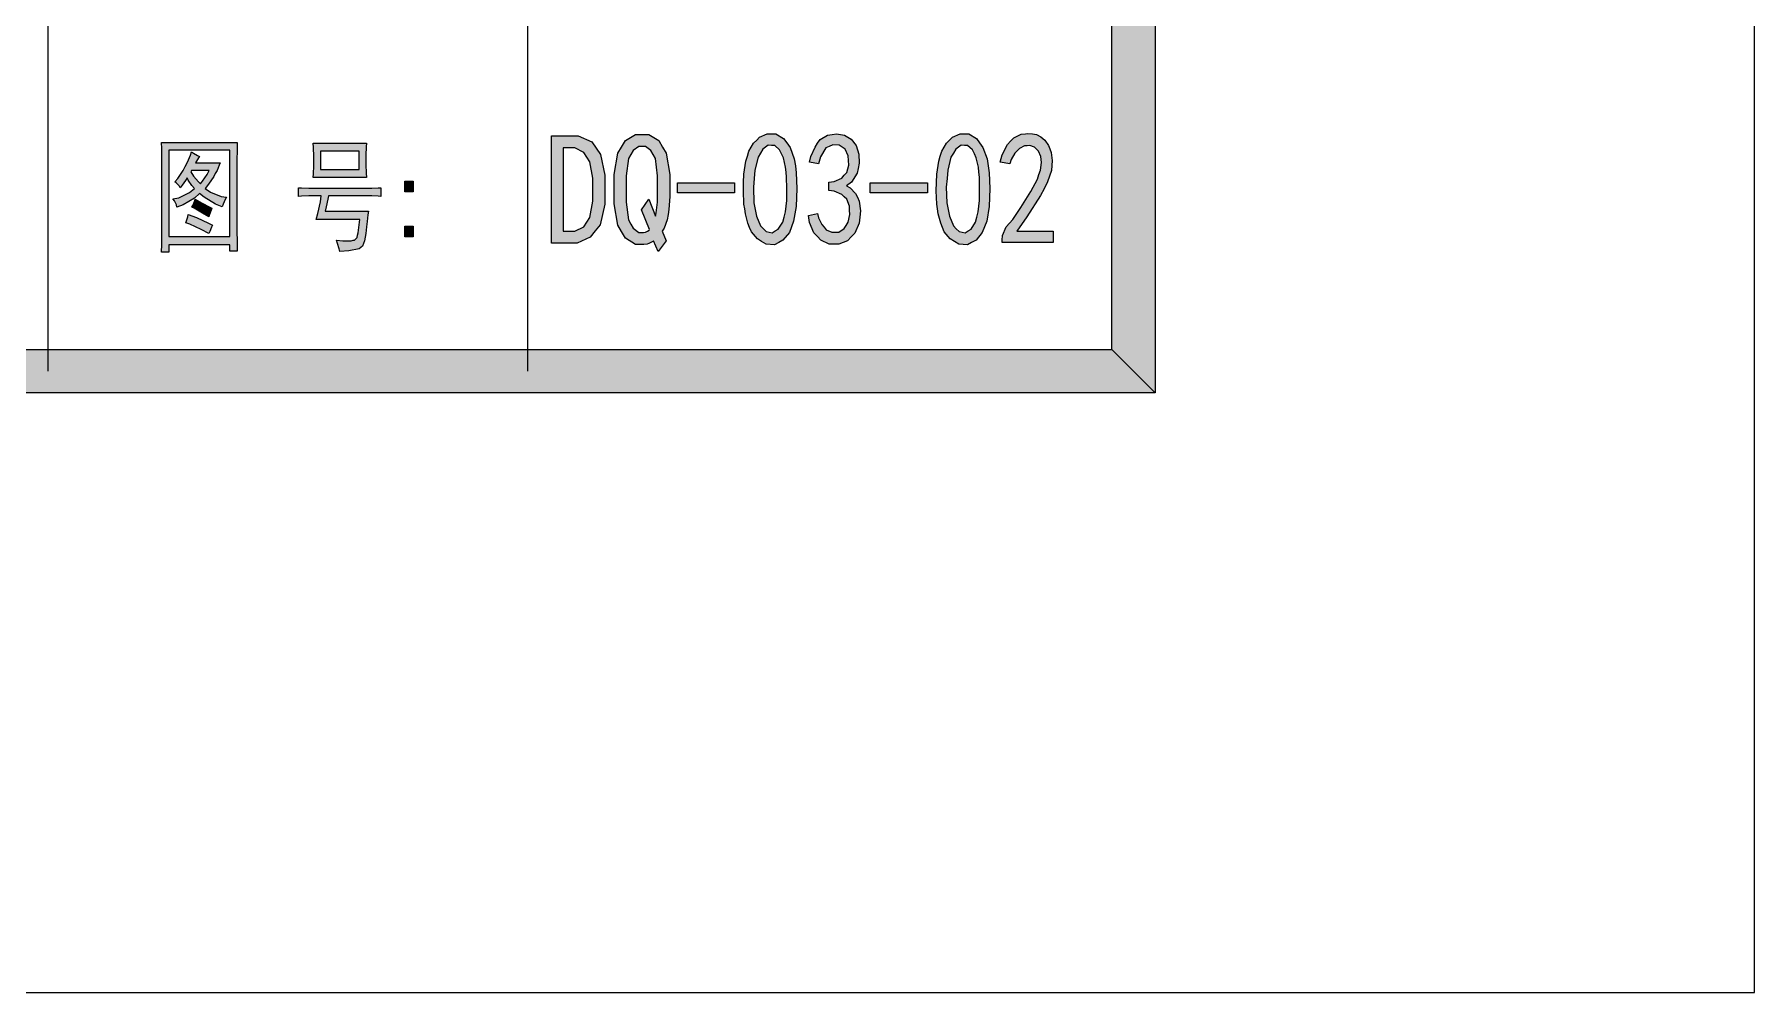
# Model space of a CAD drawing. Header units: millimetres. Extents: x 0 to 586, y 0 to 414.
# Drawn here: x 558.33 to 585.63, y 0 to 15.2 of the extents above; entities that cross this region are included whole.
import ezdxf

# ---------------------------------------------------------------- set-up
doc = ezdxf.new("R2010")
doc.units = ezdxf.units.MM

msp = doc.modelspace()

# ---------------------------------------------------------------- hatches: boundary and pattern name
h = msp.add_hatch(color=0)
h.dxf.hatch_style = 2
h.paths.add_polyline_path([(576.117861, 9.514417), (575.429944, 10.205861), (575.429944, 403.877639), (576.117861, 404.569083)])
h = msp.add_hatch(color=0)
h.paths.add_polyline_path([(561.548139, 13.490222), (561.544611, 13.394972), (561.541083, 13.183306), (561.541083, 13.066889), (561.541083, 12.237861), (561.541083, 12.117917), (561.544611, 11.881556), (561.548139, 11.765139), (561.431722, 11.765139), (561.431722, 11.867444), (560.461583, 11.867444), (560.461583, 11.751028), (560.345167, 11.751028), (560.348694, 11.870972), (560.352222, 12.117917), (560.352222, 12.244917), (560.352222, 13.066889), (560.352222, 13.179778), (560.348694, 13.391444), (560.345167, 13.490222)])
h.paths.add_polyline_path([(561.431722, 11.997972), (561.431722, 13.36675), (560.461583, 13.36675), (560.461583, 11.997972)])
h = msp.add_hatch(color=0)
h.paths.add_polyline_path([(563.597778, 13.476111), (563.59425, 13.419667), (563.590722, 13.285611), (563.590722, 13.211528), (563.590722, 13.140972), (563.59425, 12.999861), (563.597778, 12.932833), (562.754639, 12.932833), (562.758167, 12.989278), (562.761694, 13.116278), (562.761694, 13.190361), (562.761694, 13.267972), (562.758167, 13.409083), (562.754639, 13.476111)])
h.paths.add_polyline_path([(563.481361, 13.059833), (563.481361, 13.352639), (562.871056, 13.352639), (562.871056, 13.059833)])
h = msp.add_hatch(color=0)
h.paths.add_polyline_path([(567.383083, 12.738806), (567.383083, 12.5095), (567.305472, 12.184944), (567.227861, 12.086167), (567.15025, 11.987389), (566.942111, 11.892139), (566.808056, 11.892139), (566.536417, 11.892139), (566.536417, 13.596056), (566.808056, 13.596056), (566.956222, 13.596056), (567.174944, 13.497278), (567.2455, 13.3985), (567.312528, 13.296194), (567.383083, 12.968111)])
h.paths.add_polyline_path([(567.192583, 12.738806), (567.192583, 12.92225), (567.143194, 13.183306), (567.097333, 13.257389), (567.047944, 13.331472), (566.903306, 13.405556), (566.808056, 13.405556), (566.719861, 13.405556), (566.719861, 12.082639), (566.808056, 12.082639), (566.903306, 12.082639), (567.047944, 12.153194), (567.097333, 12.227278), (567.143194, 12.297833), (567.192583, 12.555361)])
h = msp.add_hatch(color=0)
h.paths.add_polyline_path([(568.413194, 12.749389), (568.413194, 12.629444), (568.399083, 12.428361), (568.384972, 12.347222), (568.370861, 12.262556), (568.325, 12.132028), (568.29325, 12.082639), (568.35675, 11.930944), (568.22975, 11.761611), (568.155667, 11.930944), (568.141556, 11.916833), (568.10275, 11.895667), (568.078056, 11.888611), (568.053361, 11.878028), (568.000444, 11.870972), (567.972222, 11.870972), (567.869917, 11.870972), (567.707639, 11.973278), (567.647667, 12.075583), (567.587694, 12.177889), (567.527722, 12.516556), (567.527722, 12.749389), (567.527722, 12.982222), (567.587694, 13.317361), (567.647667, 13.416139), (567.707639, 13.518444), (567.869917, 13.617222), (567.972222, 13.617222), (568.078056, 13.617222), (568.240333, 13.518444), (568.296778, 13.416139), (568.353222, 13.317361), (568.413194, 12.982222)])
h.paths.add_polyline_path([(568.219167, 12.749389), (568.219167, 12.957528), (568.183889, 13.232694), (568.148611, 13.296194), (568.113333, 13.363222), (568.025139, 13.426722), (567.972222, 13.426722), (567.922833, 13.426722), (567.831111, 13.363222), (567.792306, 13.296194), (567.757028, 13.232694), (567.718222, 12.957528), (567.718222, 12.749389), (567.718222, 12.54125), (567.757028, 12.262556), (567.792306, 12.195528), (567.831111, 12.1285), (567.922833, 12.061472), (567.972222, 12.061472), (567.993389, 12.061472), (568.028667, 12.068528), (568.046306, 12.075583), (568.060417, 12.082639), (568.085111, 12.100278), (568.092167, 12.110861), (567.965167, 12.421306), (568.078056, 12.590639), (568.187417, 12.319), (568.198, 12.371917), (568.208583, 12.460111), (568.212111, 12.498917), (568.215639, 12.54125), (568.219167, 12.664722)])
h = msp.add_hatch(color=0)
h.paths.add_polyline_path([(569.584417, 12.855222), (569.587944, 12.98575), (569.619694, 13.193889), (569.644389, 13.2715), (569.669083, 13.349111), (569.743167, 13.476111), (569.792556, 13.5255), (569.838417, 13.574889), (569.958361, 13.627806), (570.025389, 13.627806), (570.095944, 13.627806), (570.219417, 13.553722), (570.268806, 13.483167), (570.321722, 13.409083), (570.38875, 13.229167), (570.406389, 13.119806), (570.4205, 13.006917), (570.431083, 12.756444), (570.424028, 12.615333), (570.4205, 12.474222), (570.378167, 12.241389), (570.346417, 12.149667), (570.311139, 12.061472), (570.208833, 11.938), (570.141806, 11.902722), (570.074778, 11.867444), (569.940722, 11.8745), (569.870167, 11.916833), (569.803139, 11.959167), (569.707889, 12.072056), (569.679667, 12.142611), (569.651444, 12.209639), (569.612639, 12.357806), (569.602056, 12.435417), (569.587944, 12.513028), (569.580889, 12.721167)])
h.paths.add_polyline_path([(569.750222, 12.915194), (569.739639, 12.777611), (569.746694, 12.530667), (569.767861, 12.424833), (569.789028, 12.319), (569.852528, 12.167306), (569.898389, 12.121444), (569.94425, 12.075583), (570.0395, 12.057944), (570.085361, 12.086167), (570.13475, 12.114389), (570.205306, 12.22375), (570.226472, 12.304889), (570.247639, 12.389556), (570.268806, 12.565944), (570.268806, 12.664722), (570.268806, 12.759972), (570.265278, 12.939889), (570.258222, 13.0175), (570.251167, 13.098639), (570.215889, 13.243278), (570.187667, 13.306778), (570.155917, 13.373806), (570.078306, 13.440833), (570.025389, 13.440833), (569.976, 13.444361), (569.887806, 13.380861), (569.852528, 13.317361), (569.813722, 13.253861), (569.764333, 13.04925)])
h = msp.add_hatch(color=0)
h.dxf.hatch_style = 2
h.paths.add_polyline_path([(570.614528, 12.329583), (570.755639, 12.361333), (570.773278, 12.294306), (570.826194, 12.188472), (570.861472, 12.146139), (570.89675, 12.103806), (570.984944, 12.065), (571.041389, 12.065), (571.094306, 12.068528), (571.178972, 12.124972), (571.210722, 12.174361), (571.242472, 12.227278), (571.270694, 12.347222), (571.267167, 12.41425), (571.263639, 12.481278), (571.221306, 12.587111), (571.1825, 12.625917), (571.143694, 12.661194), (571.02375, 12.714111), (570.939083, 12.728222), (570.939083, 12.85875), (571.02375, 12.869333), (571.143694, 12.92225), (571.1825, 12.968111), (571.221306, 13.013972), (571.256583, 13.130389), (571.249528, 13.204472), (571.246, 13.275028), (571.196611, 13.380861), (571.147222, 13.412611), (571.101361, 13.444361), (570.999056, 13.451417), (570.942611, 13.426722), (570.889694, 13.402028), (570.805028, 13.260917), (570.773278, 13.148028), (570.628639, 13.17625), (570.653333, 13.267972), (570.720361, 13.416139), (570.759167, 13.476111), (570.8015, 13.536083), (570.917917, 13.606639), (570.988472, 13.617222), (571.059028, 13.627806), (571.186028, 13.603111), (571.238944, 13.571361), (571.291861, 13.539611), (571.369472, 13.440833), (571.390639, 13.373806), (571.411806, 13.30325), (571.418861, 13.158611), (571.401222, 13.077472), (571.387111, 12.999861), (571.295389, 12.85875), (571.217778, 12.798778), (571.274222, 12.770556), (571.362417, 12.678833), (571.390639, 12.618861), (571.418861, 12.558889), (571.440028, 12.403667), (571.429444, 12.304889), (571.418861, 12.209639), (571.351833, 12.050889), (571.291861, 11.990917), (571.231889, 11.930944), (571.094306, 11.8745), (571.020222, 11.878028), (570.942611, 11.878028), (570.812083, 11.938), (570.755639, 11.997972), (570.699194, 12.054417), (570.628639, 12.220222)])
h = msp.add_hatch(color=0)
h.paths.add_polyline_path([(572.646528, 12.855222), (572.650056, 12.98575), (572.681806, 13.193889), (572.7065, 13.2715), (572.731194, 13.349111), (572.805278, 13.476111), (572.854667, 13.5255), (572.900528, 13.574889), (573.020472, 13.627806), (573.091028, 13.627806), (573.158056, 13.627806), (573.281528, 13.553722), (573.330917, 13.483167), (573.383833, 13.409083), (573.450861, 13.229167), (573.4685, 13.119806), (573.482611, 13.006917), (573.493194, 12.756444), (573.489667, 12.615333), (573.482611, 12.474222), (573.443806, 12.241389), (573.408528, 12.149667), (573.37325, 12.061472), (573.274472, 11.938), (573.203917, 11.902722), (573.136889, 11.867444), (573.002833, 11.8745), (572.932278, 11.916833), (572.86525, 11.959167), (572.77, 12.072056), (572.741778, 12.142611), (572.713556, 12.209639), (572.67475, 12.357806), (572.664167, 12.435417), (572.650056, 12.513028), (572.643, 12.721167)])
h.paths.add_polyline_path([(572.815861, 12.915194), (572.80175, 12.777611), (572.808806, 12.530667), (572.829972, 12.424833), (572.851139, 12.319), (572.914639, 12.167306), (572.9605, 12.121444), (573.006361, 12.075583), (573.101611, 12.057944), (573.147472, 12.086167), (573.196861, 12.114389), (573.267417, 12.22375), (573.288583, 12.304889), (573.30975, 12.389556), (573.330917, 12.565944), (573.330917, 12.664722), (573.330917, 12.759972), (573.327389, 12.939889), (573.320333, 13.0175), (573.313278, 13.098639), (573.278, 13.243278), (573.249778, 13.306778), (573.218028, 13.373806), (573.140417, 13.440833), (573.091028, 13.440833), (573.038111, 13.444361), (572.953444, 13.380861), (572.914639, 13.317361), (572.875833, 13.253861), (572.826444, 13.04925)])
h = msp.add_hatch(color=0)
h.dxf.hatch_style = 2
h.paths.add_polyline_path([(573.69075, 11.941528), (573.694278, 12.015611), (573.750722, 12.149667), (573.803639, 12.209639), (573.856556, 12.269611), (573.987083, 12.456583), (574.064694, 12.583583), (574.145833, 12.710583), (574.248139, 12.908139), (574.272833, 12.978694), (574.297528, 13.04925), (574.315167, 13.169194), (574.308111, 13.218583), (574.304583, 13.267972), (574.265778, 13.349111), (574.234028, 13.380861), (574.202278, 13.416139), (574.128194, 13.440833), (574.085861, 13.437306), (574.043528, 13.433778), (573.965917, 13.391444), (573.927111, 13.356167), (573.888306, 13.320889), (573.831861, 13.218583), (573.810694, 13.148028), (573.659, 13.17625), (573.69075, 13.292667), (573.771889, 13.458472), (573.821278, 13.511389), (573.874194, 13.564306), (573.990611, 13.62075), (574.057639, 13.627806), (574.096444, 13.631333), (574.170528, 13.627806), (574.202278, 13.62075), (574.234028, 13.613694), (574.301056, 13.578417), (574.332806, 13.550194), (574.368083, 13.5255), (574.424528, 13.440833), (574.445694, 13.387917), (574.466861, 13.331472), (574.4845, 13.200944), (574.477444, 13.123333), (574.470389, 13.045722), (574.410417, 12.862278), (574.353972, 12.752917), (574.297528, 12.647083), (574.082333, 12.311944), (573.923583, 12.082639), (574.498611, 12.082639), (574.498611, 11.902722), (573.69075, 11.902722)])
h = msp.add_hatch(color=0)
h.paths.add_polyline_path([(560.948417, 13.267972), (560.934306, 13.243278), (560.899028, 13.193889), (560.884917, 13.165667), (561.2765, 13.165667), (561.262389, 13.130389), (561.227111, 13.045722), (561.198889, 12.996333), (561.174194, 12.946944), (561.093056, 12.827), (561.036611, 12.756444), (561.124806, 12.7), (561.294139, 12.629444), (561.378806, 12.618861), (561.357639, 12.583583), (561.325889, 12.5095), (561.30825, 12.470694), (561.202417, 12.513028), (561.0225, 12.618861), (560.948417, 12.678833), (560.867278, 12.60475), (560.687361, 12.498917), (560.588583, 12.463639), (560.581528, 12.498917), (560.549778, 12.562417), (560.525083, 12.594167), (560.620333, 12.611806), (560.789667, 12.692944), (560.867278, 12.756444), (560.828472, 12.805833), (560.7685, 12.8905), (560.754389, 12.925778), (560.726167, 12.886972), (560.67325, 12.809361), (560.6415, 12.770556), (560.623861, 12.802306), (560.578, 12.848167), (560.556833, 12.865806), (560.606222, 12.918722), (560.687361, 13.042194), (560.722639, 13.109222), (560.757917, 13.17625), (560.807306, 13.289139), (560.821417, 13.338528), (560.853167, 13.317361), (560.916667, 13.282083)])
h.paths.add_polyline_path([(560.810833, 13.021028), (560.853167, 12.954), (560.930778, 12.862278), (560.962528, 12.834056), (560.997806, 12.872861), (561.068361, 12.978694), (561.100111, 13.042194), (560.821417, 13.042194)])
h = msp.add_hatch(color=0)
h.dxf.hatch_style = 2
h.paths.add_polyline_path([(564.338611, 12.703528), (564.204556, 12.703528), (564.204556, 12.872861), (564.338611, 12.872861)])
h = msp.add_hatch(color=0)
h.dxf.hatch_style = 2
h.paths.add_polyline_path([(569.439778, 12.689417), (568.533139, 12.689417), (568.533139, 12.848167), (569.439778, 12.848167)])
h = msp.add_hatch(color=0)
h.dxf.hatch_style = 2
h.paths.add_polyline_path([(572.501889, 12.689417), (571.59525, 12.689417), (571.59525, 12.848167), (572.501889, 12.848167)])
h = msp.add_hatch(color=0)
h.dxf.hatch_style = 2
h.paths.add_polyline_path([(560.881389, 12.587111), (560.980167, 12.530667), (561.114222, 12.463639), (561.145972, 12.446), (561.131861, 12.417778), (561.107167, 12.347222), (561.096583, 12.308417), (560.997806, 12.368389), (560.86375, 12.446), (560.828472, 12.463639), (560.842583, 12.488333), (560.867278, 12.551833)])
h = msp.add_hatch(color=0)
h.dxf.hatch_style = 2
h.paths.add_polyline_path([(563.629528, 12.7635), (563.685972, 12.7635), (563.78475, 12.767028), (563.827083, 12.770556), (563.827083, 12.632972), (563.78475, 12.6365), (563.685972, 12.640028), (563.629528, 12.640028), (562.998056, 12.640028), (562.987472, 12.587111), (562.95925, 12.467167), (562.945139, 12.400139), (563.629528, 12.400139), (563.622472, 12.340167), (563.608361, 12.234333), (563.604833, 12.192), (563.601306, 12.149667), (563.587194, 12.047361), (563.580139, 11.987389), (563.569556, 11.927417), (563.534278, 11.846278), (563.509583, 11.825111), (563.484889, 11.803944), (563.319083, 11.768667), (563.177972, 11.758083), (563.167389, 11.800417), (563.139167, 11.888611), (563.121528, 11.938), (563.223833, 11.930944), (563.357889, 11.930944), (563.386111, 11.938), (563.410806, 11.941528), (563.449611, 11.980333), (563.456667, 12.019139), (563.46725, 12.054417), (563.484889, 12.181417), (563.491944, 12.269611), (562.8005, 12.269611), (562.828722, 12.361333), (562.867528, 12.548306), (562.881639, 12.640028), (562.744056, 12.640028), (562.684083, 12.640028), (562.567667, 12.6365), (562.518278, 12.632972), (562.518278, 12.770556), (562.567667, 12.767028), (562.684083, 12.7635), (562.744056, 12.7635)])
h = msp.add_hatch(color=0)
h.dxf.hatch_style = 2
h.paths.add_polyline_path([(560.7685, 12.347222), (560.899028, 12.297833), (561.089528, 12.209639), (561.153028, 12.177889), (561.138917, 12.146139), (561.110694, 12.079111), (561.096583, 12.043833), (560.976639, 12.110861), (560.793194, 12.195528), (560.729694, 12.216694), (560.740278, 12.244917), (560.761444, 12.311944)])
h = msp.add_hatch(color=0)
h.dxf.hatch_style = 2
h.paths.add_polyline_path([(564.338611, 11.990917), (564.204556, 11.990917), (564.204556, 12.16025), (564.338611, 12.16025)])
h = msp.add_hatch(color=0)
h.dxf.hatch_style = 2
h.paths.add_polyline_path([(24.302861, 9.514417), (24.994306, 10.205861), (575.429944, 10.205861), (576.117861, 9.514417)])

# ---------------------------------------------------------------- linework, layer by layer
at = {"color": 0, "lineweight": 0}
for points in [[(0, 0), (585.632278, 0), (585.632278, 414.0835), (0, 414.0835)], [(576.117861, 9.514417), (575.429944, 10.205861), (575.429944, 403.877639), (576.117861, 404.569083)], [(561.548139, 13.490222), (561.544611, 13.394972), (561.541083, 13.183306), (561.541083, 13.066889), (561.541083, 12.237861), (561.541083, 12.117917), (561.544611, 11.881556), (561.548139, 11.765139), (561.431722, 11.765139), (561.431722, 11.867444), (560.461583, 11.867444), (560.461583, 11.751028), (560.345167, 11.751028), (560.348694, 11.870972), (560.352222, 12.117917), (560.352222, 12.244917), (560.352222, 13.066889), (560.352222, 13.179778), (560.348694, 13.391444), (560.345167, 13.490222)], [(563.597778, 13.476111), (563.59425, 13.419667), (563.590722, 13.285611), (563.590722, 13.211528), (563.590722, 13.140972), (563.59425, 12.999861), (563.597778, 12.932833), (562.754639, 12.932833), (562.758167, 12.989278), (562.761694, 13.116278), (562.761694, 13.190361), (562.761694, 13.267972), (562.758167, 13.409083), (562.754639, 13.476111)], [(567.383083, 12.738806), (567.383083, 12.5095), (567.305472, 12.184944), (567.227861, 12.086167), (567.15025, 11.987389), (566.942111, 11.892139), (566.808056, 11.892139), (566.536417, 11.892139), (566.536417, 13.596056), (566.808056, 13.596056), (566.956222, 13.596056), (567.174944, 13.497278), (567.2455, 13.3985), (567.312528, 13.296194), (567.383083, 12.968111)], [(567.192583, 12.738806), (567.192583, 12.92225), (567.143194, 13.183306), (567.097333, 13.257389), (567.047944, 13.331472), (566.903306, 13.405556), (566.808056, 13.405556), (566.719861, 13.405556), (566.719861, 12.082639), (566.808056, 12.082639), (566.903306, 12.082639), (567.047944, 12.153194), (567.097333, 12.227278), (567.143194, 12.297833), (567.192583, 12.555361)], [(568.413194, 12.749389), (568.413194, 12.629444), (568.399083, 12.428361), (568.384972, 12.347222), (568.370861, 12.262556), (568.325, 12.132028), (568.29325, 12.082639), (568.35675, 11.930944), (568.22975, 11.761611), (568.155667, 11.930944), (568.141556, 11.916833), (568.10275, 11.895667), (568.078056, 11.888611), (568.053361, 11.878028), (568.000444, 11.870972), (567.972222, 11.870972), (567.869917, 11.870972), (567.707639, 11.973278), (567.647667, 12.075583), (567.587694, 12.177889), (567.527722, 12.516556), (567.527722, 12.749389), (567.527722, 12.982222), (567.587694, 13.317361), (567.647667, 13.416139), (567.707639, 13.518444), (567.869917, 13.617222), (567.972222, 13.617222), (568.078056, 13.617222), (568.240333, 13.518444), (568.296778, 13.416139), (568.353222, 13.317361), (568.413194, 12.982222)], [(568.219167, 12.749389), (568.219167, 12.957528), (568.183889, 13.232694), (568.148611, 13.296194), (568.113333, 13.363222), (568.025139, 13.426722), (567.972222, 13.426722), (567.922833, 13.426722), (567.831111, 13.363222), (567.792306, 13.296194), (567.757028, 13.232694), (567.718222, 12.957528), (567.718222, 12.749389), (567.718222, 12.54125), (567.757028, 12.262556), (567.792306, 12.195528), (567.831111, 12.1285), (567.922833, 12.061472), (567.972222, 12.061472), (567.993389, 12.061472), (568.028667, 12.068528), (568.046306, 12.075583), (568.060417, 12.082639), (568.085111, 12.100278), (568.092167, 12.110861), (567.965167, 12.421306), (568.078056, 12.590639), (568.187417, 12.319), (568.198, 12.371917), (568.208583, 12.460111), (568.212111, 12.498917), (568.215639, 12.54125), (568.219167, 12.664722)], [(569.584417, 12.855222), (569.587944, 12.98575), (569.619694, 13.193889), (569.644389, 13.2715), (569.669083, 13.349111), (569.743167, 13.476111), (569.792556, 13.5255), (569.838417, 13.574889), (569.958361, 13.627806), (570.025389, 13.627806), (570.095944, 13.627806), (570.219417, 13.553722), (570.268806, 13.483167), (570.321722, 13.409083), (570.38875, 13.229167), (570.406389, 13.119806), (570.4205, 13.006917), (570.431083, 12.756444), (570.424028, 12.615333), (570.4205, 12.474222), (570.378167, 12.241389), (570.346417, 12.149667), (570.311139, 12.061472), (570.208833, 11.938), (570.141806, 11.902722), (570.074778, 11.867444), (569.940722, 11.8745), (569.870167, 11.916833), (569.803139, 11.959167), (569.707889, 12.072056), (569.679667, 12.142611), (569.651444, 12.209639), (569.612639, 12.357806), (569.602056, 12.435417), (569.587944, 12.513028), (569.580889, 12.721167)], [(569.750222, 12.915194), (569.739639, 12.777611), (569.746694, 12.530667), (569.767861, 12.424833), (569.789028, 12.319), (569.852528, 12.167306), (569.898389, 12.121444), (569.94425, 12.075583), (570.0395, 12.057944), (570.085361, 12.086167), (570.13475, 12.114389), (570.205306, 12.22375), (570.226472, 12.304889), (570.247639, 12.389556), (570.268806, 12.565944), (570.268806, 12.664722), (570.268806, 12.759972), (570.265278, 12.939889), (570.258222, 13.0175), (570.251167, 13.098639), (570.215889, 13.243278), (570.187667, 13.306778), (570.155917, 13.373806), (570.078306, 13.440833), (570.025389, 13.440833), (569.976, 13.444361), (569.887806, 13.380861), (569.852528, 13.317361), (569.813722, 13.253861), (569.764333, 13.04925)], [(570.614528, 12.329583), (570.755639, 12.361333), (570.773278, 12.294306), (570.826194, 12.188472), (570.861472, 12.146139), (570.89675, 12.103806), (570.984944, 12.065), (571.041389, 12.065), (571.094306, 12.068528), (571.178972, 12.124972), (571.210722, 12.174361), (571.242472, 12.227278), (571.270694, 12.347222), (571.267167, 12.41425), (571.263639, 12.481278), (571.221306, 12.587111), (571.1825, 12.625917), (571.143694, 12.661194), (571.02375, 12.714111), (570.939083, 12.728222), (570.939083, 12.85875), (571.02375, 12.869333), (571.143694, 12.92225), (571.1825, 12.968111), (571.221306, 13.013972), (571.256583, 13.130389), (571.249528, 13.204472), (571.246, 13.275028), (571.196611, 13.380861), (571.147222, 13.412611), (571.101361, 13.444361), (570.999056, 13.451417), (570.942611, 13.426722), (570.889694, 13.402028), (570.805028, 13.260917), (570.773278, 13.148028), (570.628639, 13.17625), (570.653333, 13.267972), (570.720361, 13.416139), (570.759167, 13.476111), (570.8015, 13.536083), (570.917917, 13.606639), (570.988472, 13.617222), (571.059028, 13.627806), (571.186028, 13.603111), (571.238944, 13.571361), (571.291861, 13.539611), (571.369472, 13.440833), (571.390639, 13.373806), (571.411806, 13.30325), (571.418861, 13.158611), (571.401222, 13.077472), (571.387111, 12.999861), (571.295389, 12.85875), (571.217778, 12.798778), (571.274222, 12.770556), (571.362417, 12.678833), (571.390639, 12.618861), (571.418861, 12.558889), (571.440028, 12.403667), (571.429444, 12.304889), (571.418861, 12.209639), (571.351833, 12.050889), (571.291861, 11.990917), (571.231889, 11.930944), (571.094306, 11.8745), (571.020222, 11.878028), (570.942611, 11.878028), (570.812083, 11.938), (570.755639, 11.997972), (570.699194, 12.054417), (570.628639, 12.220222)], [(572.646528, 12.855222), (572.650056, 12.98575), (572.681806, 13.193889), (572.7065, 13.2715), (572.731194, 13.349111), (572.805278, 13.476111), (572.854667, 13.5255), (572.900528, 13.574889), (573.020472, 13.627806), (573.091028, 13.627806), (573.158056, 13.627806), (573.281528, 13.553722), (573.330917, 13.483167), (573.383833, 13.409083), (573.450861, 13.229167), (573.4685, 13.119806), (573.482611, 13.006917), (573.493194, 12.756444), (573.489667, 12.615333), (573.482611, 12.474222), (573.443806, 12.241389), (573.408528, 12.149667), (573.37325, 12.061472), (573.274472, 11.938), (573.203917, 11.902722), (573.136889, 11.867444), (573.002833, 11.8745), (572.932278, 11.916833), (572.86525, 11.959167), (572.77, 12.072056), (572.741778, 12.142611), (572.713556, 12.209639), (572.67475, 12.357806), (572.664167, 12.435417), (572.650056, 12.513028), (572.643, 12.721167)], [(572.815861, 12.915194), (572.80175, 12.777611), (572.808806, 12.530667), (572.829972, 12.424833), (572.851139, 12.319), (572.914639, 12.167306), (572.9605, 12.121444), (573.006361, 12.075583), (573.101611, 12.057944), (573.147472, 12.086167), (573.196861, 12.114389), (573.267417, 12.22375), (573.288583, 12.304889), (573.30975, 12.389556), (573.330917, 12.565944), (573.330917, 12.664722), (573.330917, 12.759972), (573.327389, 12.939889), (573.320333, 13.0175), (573.313278, 13.098639), (573.278, 13.243278), (573.249778, 13.306778), (573.218028, 13.373806), (573.140417, 13.440833), (573.091028, 13.440833), (573.038111, 13.444361), (572.953444, 13.380861), (572.914639, 13.317361), (572.875833, 13.253861), (572.826444, 13.04925)], [(573.69075, 11.941528), (573.694278, 12.015611), (573.750722, 12.149667), (573.803639, 12.209639), (573.856556, 12.269611), (573.987083, 12.456583), (574.064694, 12.583583), (574.145833, 12.710583), (574.248139, 12.908139), (574.272833, 12.978694), (574.297528, 13.04925), (574.315167, 13.169194), (574.308111, 13.218583), (574.304583, 13.267972), (574.265778, 13.349111), (574.234028, 13.380861), (574.202278, 13.416139), (574.128194, 13.440833), (574.085861, 13.437306), (574.043528, 13.433778), (573.965917, 13.391444), (573.927111, 13.356167), (573.888306, 13.320889), (573.831861, 13.218583), (573.810694, 13.148028), (573.659, 13.17625), (573.69075, 13.292667), (573.771889, 13.458472), (573.821278, 13.511389), (573.874194, 13.564306), (573.990611, 13.62075), (574.057639, 13.627806), (574.096444, 13.631333), (574.170528, 13.627806), (574.202278, 13.62075), (574.234028, 13.613694), (574.301056, 13.578417), (574.332806, 13.550194), (574.368083, 13.5255), (574.424528, 13.440833), (574.445694, 13.387917), (574.466861, 13.331472), (574.4845, 13.200944), (574.477444, 13.123333), (574.470389, 13.045722), (574.410417, 12.862278), (574.353972, 12.752917), (574.297528, 12.647083), (574.082333, 12.311944), (573.923583, 12.082639), (574.498611, 12.082639), (574.498611, 11.902722), (573.69075, 11.902722)], [(561.431722, 11.997972), (561.431722, 13.36675), (560.461583, 13.36675), (560.461583, 11.997972)], [(560.948417, 13.267972), (560.934306, 13.243278), (560.899028, 13.193889), (560.884917, 13.165667), (561.2765, 13.165667), (561.262389, 13.130389), (561.227111, 13.045722), (561.198889, 12.996333), (561.174194, 12.946944), (561.093056, 12.827), (561.036611, 12.756444), (561.124806, 12.7), (561.294139, 12.629444), (561.378806, 12.618861), (561.357639, 12.583583), (561.325889, 12.5095), (561.30825, 12.470694), (561.202417, 12.513028), (561.0225, 12.618861), (560.948417, 12.678833), (560.867278, 12.60475), (560.687361, 12.498917), (560.588583, 12.463639), (560.581528, 12.498917), (560.549778, 12.562417), (560.525083, 12.594167), (560.620333, 12.611806), (560.789667, 12.692944), (560.867278, 12.756444), (560.828472, 12.805833), (560.7685, 12.8905), (560.754389, 12.925778), (560.726167, 12.886972), (560.67325, 12.809361), (560.6415, 12.770556), (560.623861, 12.802306), (560.578, 12.848167), (560.556833, 12.865806), (560.606222, 12.918722), (560.687361, 13.042194), (560.722639, 13.109222), (560.757917, 13.17625), (560.807306, 13.289139), (560.821417, 13.338528), (560.853167, 13.317361), (560.916667, 13.282083)], [(563.481361, 13.059833), (563.481361, 13.352639), (562.871056, 13.352639), (562.871056, 13.059833)], [(560.810833, 13.021028), (560.853167, 12.954), (560.930778, 12.862278), (560.962528, 12.834056), (560.997806, 12.872861), (561.068361, 12.978694), (561.100111, 13.042194), (560.821417, 13.042194)], [(564.338611, 12.703528), (564.204556, 12.703528), (564.204556, 12.872861), (564.338611, 12.872861)], [(569.439778, 12.689417), (568.533139, 12.689417), (568.533139, 12.848167), (569.439778, 12.848167)], [(572.501889, 12.689417), (571.59525, 12.689417), (571.59525, 12.848167), (572.501889, 12.848167)], [(560.881389, 12.587111), (560.980167, 12.530667), (561.114222, 12.463639), (561.145972, 12.446), (561.131861, 12.417778), (561.107167, 12.347222), (561.096583, 12.308417), (560.997806, 12.368389), (560.86375, 12.446), (560.828472, 12.463639), (560.842583, 12.488333), (560.867278, 12.551833)], [(563.629528, 12.7635), (563.685972, 12.7635), (563.78475, 12.767028), (563.827083, 12.770556), (563.827083, 12.632972), (563.78475, 12.6365), (563.685972, 12.640028), (563.629528, 12.640028), (562.998056, 12.640028), (562.987472, 12.587111), (562.95925, 12.467167), (562.945139, 12.400139), (563.629528, 12.400139), (563.622472, 12.340167), (563.608361, 12.234333), (563.604833, 12.192), (563.601306, 12.149667), (563.587194, 12.047361), (563.580139, 11.987389), (563.569556, 11.927417), (563.534278, 11.846278), (563.509583, 11.825111), (563.484889, 11.803944), (563.319083, 11.768667), (563.177972, 11.758083), (563.167389, 11.800417), (563.139167, 11.888611), (563.121528, 11.938), (563.223833, 11.930944), (563.357889, 11.930944), (563.386111, 11.938), (563.410806, 11.941528), (563.449611, 11.980333), (563.456667, 12.019139), (563.46725, 12.054417), (563.484889, 12.181417), (563.491944, 12.269611), (562.8005, 12.269611), (562.828722, 12.361333), (562.867528, 12.548306), (562.881639, 12.640028), (562.744056, 12.640028), (562.684083, 12.640028), (562.567667, 12.6365), (562.518278, 12.632972), (562.518278, 12.770556), (562.567667, 12.767028), (562.684083, 12.7635), (562.744056, 12.7635)], [(560.7685, 12.347222), (560.899028, 12.297833), (561.089528, 12.209639), (561.153028, 12.177889), (561.138917, 12.146139), (561.110694, 12.079111), (561.096583, 12.043833), (560.976639, 12.110861), (560.793194, 12.195528), (560.729694, 12.216694), (560.740278, 12.244917), (560.761444, 12.311944)], [(564.338611, 11.990917), (564.204556, 11.990917), (564.204556, 12.16025), (564.338611, 12.16025)], [(24.302861, 9.514417), (24.994306, 10.205861), (575.429944, 10.205861), (576.117861, 9.514417)]]:
    msp.add_lwpolyline(points, close=True, dxfattribs=at)
for points in [[(558.542472, 20.454056), (558.542472, 9.860139)], [(566.151889, 20.454056), (566.151889, 9.860139)]]:
    msp.add_lwpolyline(points, dxfattribs=at)

doc.saveas('drawing.dxf')
